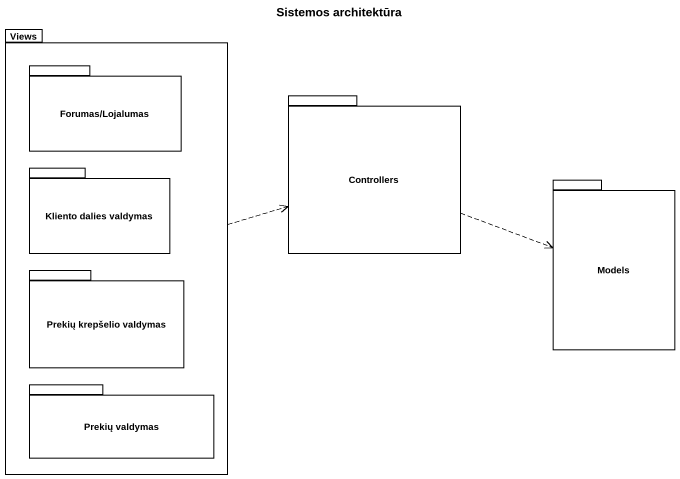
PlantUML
@startuml
title Sistemos architektūra
package Views {
  package "Forumas/Lojalumas" as Forumas_Lojalumas {
  }
  package "Kliento dalies valdymas" as Kliento_dalies_valdymas {
  }
  package "Prekių krepšelio valdymas" as Prekių_krepšelio_valdymas {
  }
  package "Prekių valdymas" as Prekių_valdymas {
  }
}
package Controllers {
}
package Models {
}
Views .right.> Controllers
Controllers .right.> Models
@enduml
